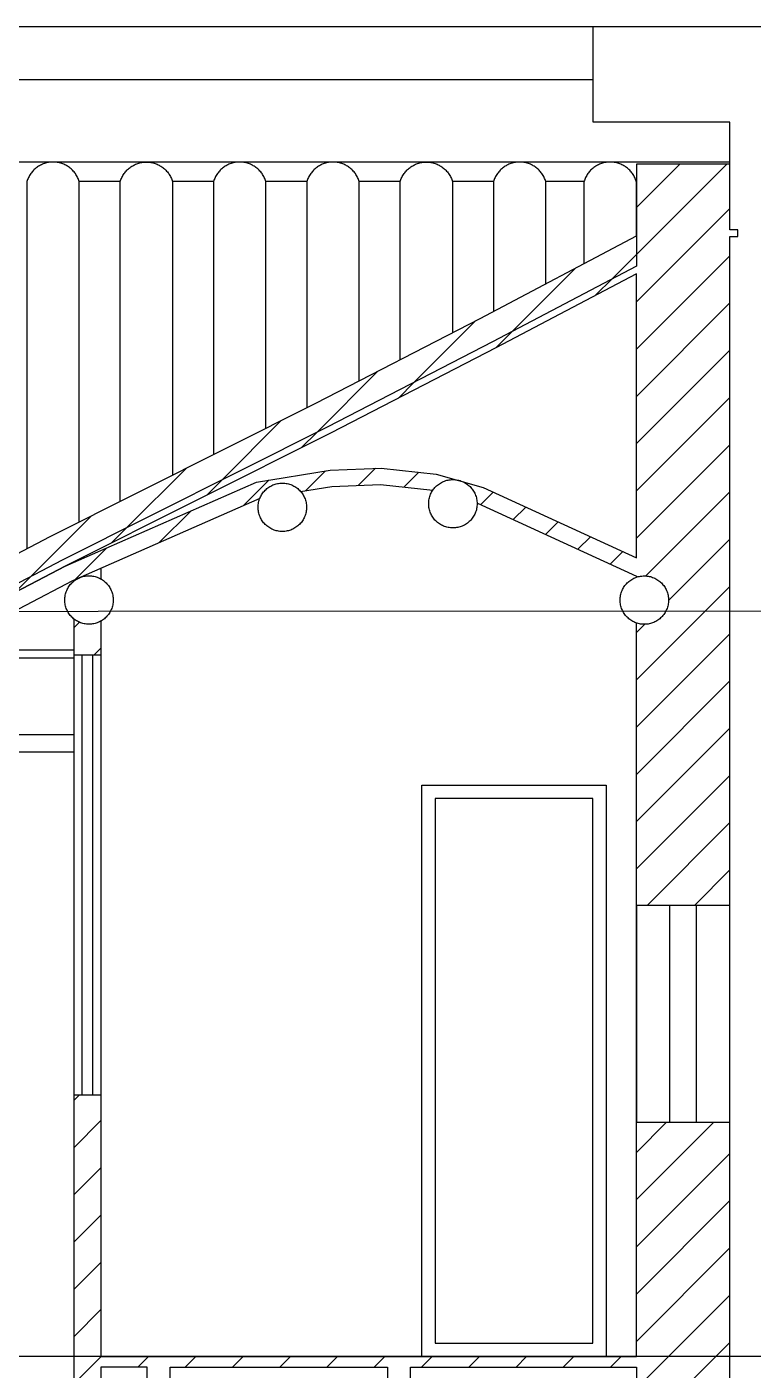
# Model space of a CAD drawing. Extents: x -20250 to 331240, y -699 to 63168.
# Drawn here: x 231389 to 234105, y 11195 to 16220 of the extents above; entities that cross this region are included whole.
import ezdxf

# ---------------------------------------------------------------- set-up
doc = ezdxf.new("R2010")
doc.units = 0
doc.header["$LTSCALE"] = 1000
doc.header["$MEASUREMENT"] = 0
for name, color, linetype in [('DOTE', 1, 'Continuous'), ('PUB_HATCH', 8, 'Continuous'), ('WALL', 9, 'Continuous'), ('窗', 4, 'Continuous'), ('门', 4, 'Continuous')]:
    doc.layers.add(name, color=color, linetype=linetype)
doc.layers.add('瓦', color=7, linetype='Continuous', true_color=0x57e157)
pattern_1 = [(45, (-59853.03, 80703.54), (-88.388383, 88.388383), [])]

msp = doc.modelspace()

# ---------------------------------------------------------------- hatches: boundary and pattern name
at = {"layer": 'PUB_HATCH'}
h = msp.add_hatch(dxfattribs=at)
h.set_pattern_fill('普通砖', color=256, scale=50, style=0)
h.set_pattern_definition(pattern_1)
h.paths.add_polyline_path([(234018, 15435.5), (234047.9, 15435.5), (234047.9, 15460.6), (234018, 15460.6), (234018, 15707), (233668.4, 15707), (233668.4, 15325.5), (233130.8, 15041.6), (232515, 14724.1), (231520.7, 14225.2), (230990.9, 13948), (231002.5, 13925.7), (231532.2, 14202.9), (232526.4, 14701.7), (233142.7, 15019.5), (233668.4, 15296.8), (233668.4, 14233.7), (233668.4, 14165.1), (233668.4, 14161.2), (233671.3, 14162.2), (233675.6, 14163.4), (233680, 14164.4), (233684.5, 14165.2), (233689, 14165.8), (233693.6, 14166.2), (233698.2, 14166.3), (233702.9, 14166.2), (233707.5, 14165.8), (233712, 14165.2), (233716.5, 14164.4), (233720.8, 14163.4), (233725.1, 14162.2), (233729.3, 14160.8), (233733.5, 14159.2), (233737.5, 14157.3), (233741.4, 14155.3), (233745.2, 14153.2), (233748.8, 14150.8), (233752.4, 14148.3), (233755.8, 14145.6), (233759.1, 14142.7), (233762.2, 14139.7), (233765.2, 14136.6), (233768.1, 14133.3), (233770.8, 14129.9), (233773.3, 14126.3), (233775.7, 14122.7), (233777.8, 14118.9), (233779.8, 14115), (233781.6, 14111), (233783.3, 14106.8), (233784.7, 14102.7), (233785.9, 14098.3), (233786.9, 14094), (233787.7, 14089.5), (233788.3, 14085), (233788.7, 14080.4), (233788.8, 14075.7), (233788.7, 14071.1), (233788.3, 14066.5), (233787.7, 14062), (233786.9, 14057.5), (233785.9, 14053.1), (233784.7, 14048.8), (233783.3, 14044.6), (233781.6, 14040.5), (233779.8, 14036.5), (233777.8, 14032.6), (233775.7, 14028.8), (233773.3, 14025.2), (233770.8, 14021.6), (233768.1, 14018.2), (233765.2, 14014.9), (233762.2, 14011.7), (233759.1, 14008.7), (233755.8, 14005.9), (233752.4, 14003.2), (233748.8, 14000.7), (233745.2, 13998.3), (233741.4, 13996.2), (233737.5, 13994.2), (233733.5, 13992.3), (233729.3, 13990.7), (233725.1, 13989.3), (233720.8, 13988.1), (233716.5, 13987.1), (233712, 13986.2), (233707.5, 13985.7), (233702.9, 13985.3), (233698.2, 13985.2), (233693.6, 13985.3), (233689, 13985.7), (233684.5, 13986.2), (233680, 13987.1), (233675.6, 13988.1), (233671.3, 13989.3), (233668.4, 13990.3), (233668.4, 12933.6), (234018.1, 12933.6)])
h = msp.add_hatch(dxfattribs=at)
h.set_pattern_fill('普通砖', color=256, scale=50, style=0)
h.set_pattern_definition(pattern_1)
h.paths.add_polyline_path([(233668.4, 15325.5), (233668.4, 15438.9), (233084, 15128.9), (232470.1, 14812.4), (231475.6, 14313.4), (230945, 14035.7), (230990.9, 13948), (231520.7, 14225.2), (232515, 14724.1), (233130.8, 15041.6)])
h = msp.add_hatch(dxfattribs=at)
h.set_pattern_fill('普通砖', color=256, scale=50, style=0)
h.set_pattern_definition(pattern_1)
h.paths.add_polyline_path([(232920.1, 14547.4), (232714, 14569.8), (232523, 14562.3), (232247.7, 14517.4), (231532.2, 14202.9), (231002.5, 13925.7), (231031.2, 13871), (231559, 14147.2), (231577.7, 14155.4), (231578, 14155.6), (231581.9, 14157.6), (231585.9, 14159.4), (231590, 14161), (231591.9, 14161.6), (232259.8, 14455.2), (232261, 14458.2), (232262.8, 14462.2), (232264.8, 14466.1), (232267, 14469.8), (232269.3, 14473.5), (232271.8, 14477.1), (232274.5, 14480.5), (232277.4, 14483.8), (232280.4, 14486.9), (232283.5, 14489.9), (232286.8, 14492.8), (232290.2, 14495.5), (232293.8, 14498), (232297.5, 14500.3), (232301.2, 14502.5), (232305.1, 14504.5), (232309.2, 14506.3), (232313.3, 14508), (232317.5, 14509.4), (232321.8, 14510.6), (232326.1, 14511.6), (232330.6, 14512.4), (232335.1, 14513), (232339.7, 14513.3), (232344.4, 14513.5), (232349, 14513.3), (232353.6, 14513), (232358.2, 14512.4), (232362.6, 14511.6), (232367, 14510.6), (232371.3, 14509.4), (232375.5, 14508), (232379.6, 14506.3), (232383.6, 14504.5), (232387.5, 14502.5), (232391.3, 14500.3), (232395, 14498), (232398.5, 14495.5), (232401.9, 14492.8), (232405.2, 14489.9), (232408.4, 14486.9), (232411.4, 14483.8), (232413.1, 14481.8), (232529.2, 14500.7), (232711.9, 14507.9), (232907, 14486.6), (232909.7, 14490.3), (232912.4, 14493.8), (232915.3, 14497.1), (232918.3, 14500.2), (232921.4, 14503.2), (232924.7, 14506), (232928.1, 14508.7), (232931.7, 14511.2), (232935.3, 14513.6), (232939.1, 14515.8), (232943, 14517.8), (232947, 14519.6), (232951.2, 14521.2), (232955.4, 14522.7), (232959.7, 14523.9), (232964, 14524.9), (232968.5, 14525.7), (232973, 14526.2), (232977.6, 14526.6), (232982.3, 14526.7), (232986.9, 14526.6), (232991.5, 14526.2), (232995.1, 14525.8)])
h = msp.add_hatch(dxfattribs=at)
h.set_pattern_fill('普通砖', color=256, scale=50, style=0)
h.set_pattern_definition(pattern_1)
h.paths.add_polyline_path([(233668.4, 14165.1), (233668.4, 14233.7), (233096.1, 14496.8), (233019, 14518.9), (233021.5, 14517.8), (233025.4, 14515.8), (233029.2, 14513.6), (233032.9, 14511.2), (233036.4, 14508.7), (233039.8, 14506), (233043.1, 14503.2), (233046.3, 14500.2), (233049.3, 14497.1), (233052.1, 14493.8), (233054.8, 14490.3), (233057.3, 14486.8), (233059.7, 14483.1), (233061.9, 14479.3), (233063.9, 14475.4), (233065.7, 14471.4), (233067.3, 14467.3), (233068.7, 14463.1), (233070, 14458.8), (233071, 14454.4), (233071.7, 14450), (233072.3, 14445.4), (233072.8, 14439.4)])
h = msp.add_hatch(dxfattribs=at)
h.set_pattern_fill('普通砖', color=256, scale=50, style=0)
h.set_pattern_definition(pattern_1)
h.paths.add_polyline_path([(231665.8, 13997.2), (231664.3, 13996.3), (231660.4, 13994.3), (231656.4, 13992.5), (231652.2, 13990.9), (231648, 13989.5), (231643.7, 13988.3), (231639.4, 13987.2), (231634.9, 13986.5), (231630.4, 13985.9), (231625.8, 13985.5), (231621.1, 13985.4), (231616.5, 13985.5), (231611.9, 13985.9), (231607.4, 13986.5), (231602.9, 13987.2), (231598.5, 13988.3), (231594.2, 13989.5), (231590, 13990.9), (231585.9, 13992.5), (231581.9, 13994.3), (231578, 13996.3), (231574.2, 13998.5), (231570.5, 14000.9), (231567, 14003.4), (231565.8, 14004.3), (231565.8, 13871), (231665.8, 13871)])
h = msp.add_hatch(dxfattribs=at)
h.set_pattern_fill('普通砖', color=256, scale=50, style=0)
h.set_pattern_definition(pattern_1)
h.paths.add_polyline_path([(234018.1, 12122.3), (233668.4, 12122.3), (233668.4, 11245.6), (231665.8, 11245.6), (231665.8, 12223.6), (231565.8, 12223.6), (231565.8, 11067.9), (231665.8, 11067.9), (231665.8, 11205.9), (231838.8, 11205.9), (231838.8, 10893.1), (231099.1, 10462.1), (230685.1, 10235.4), (230697.3, 10212), (230932.4, 10341.6), (230932.4, 7405.7), (231172.3, 7405.7), (231172.3, 10475.7), (231838.8, 10864.1), (231838.8, 10753.2), (231924.8, 10753.2), (231924.8, 11205.9), (232737.7, 11205.9), (232737.7, 11049.9), (232823.8, 11049.9), (232823.8, 11205.9), (233668.4, 11205.9), (233668.4, 9984.4), (234018.1, 9984.4), (234018.1, 10511.1), (234092.3, 10511.1), (234092.3, 10577.2), (234018.1, 10577.2)])

# ---------------------------------------------------------------- linework, layer by layer
at = {"layer": 'DOTE', "elevation": 0}
for points in [[(236948.1, 16220.3), (221068.8, 16220.3)], [(236948.1, 14035.7), (221068.8, 14028.1)], [(236948.1, 11245.6), (221068.8, 11245.6)]]:
    msp.add_lwpolyline(points, dxfattribs=at)
at = {"layer": 'WALL'}
for points in [[(234018.1, 10577.2, 0), (234018, 15435.5, 0), (234047.9, 15435.5, 0), (234047.9, 15460.6, 0), (234018, 15460.6, 0), (234018, 15863.6, 0), (233506.4, 15863.6, 0), (233506.4, 16220.3, 0), (224929.8, 16220.3, 0)], [(231172.3, 7405.7, 0), (227462, 7405.7, 0), (227462, 10475.7, 0), (226768.6, 10879.8, 0), (226768.6, 10768.9, 0), (226682.5, 10768.9, 0), (226682.5, 11205.9, 0), (225724.6, 11205.9, 0), (225724.6, 11049.9, 0), (225638.5, 11049.9, 0), (225638.5, 11205.9, 0), (224793.9, 11205.9, 0), (224793.9, 7605.9, 0), (224444.3, 7605.9, 0), (224444.3, 15435.5, 0), (224414.5, 15435.5, 0), (224414.5, 15460.6, 0), (224444.3, 15460.6, 0), (224444.3, 15863.6, 0), (224567, 15863.6, 0), (224567, 16023.9, 0), (233506.4, 16023.9, 0)], [(234018, 15714.6, 0), (224444.3, 15714.6, 0)], [(234018, 15707, 0), (233668.4, 15707, 0), (233668.4, 15325.5, 0), (233130.8, 15041.6, 0), (232515, 14724.1, 0), (231520.7, 14225.2, 0), (230990.9, 13948, 0), (230945, 14035.7, 0), (231475.6, 14313.4, 0), (232470.1, 14812.4, 0), (233084, 15128.9, 0), (233668.4, 15438.9, 0)], [(232260.5, 14455.5, 0), (231559, 14147.2, 0), (231031.2, 13871, 0), (231002.5, 13925.7, 0), (231532.2, 14202.9, 0), (232247.7, 14517.4, 0), (232523, 14562.3, 0), (232714, 14569.8, 0), (232920.1, 14547.4, 0), (233096.1, 14496.8, 0), (233668.4, 14233.7, 0), (233668.4, 15296.8, 0), (233142.7, 15019.5, 0), (232526.4, 14701.7, 0), (231532.2, 14202.9, 0), (231002.5, 13925.7, 0), (230990.9, 13948, 0)], [(232412.8, 14481.7, 0), (232529.2, 14500.7, 0), (232711.9, 14507.9, 0), (232907.7, 14486.5, 0)], [(233072.4, 14439.3, 0), (233074, 14438.8, 0), (233668.4, 14165.1, 0), (233668.4, 14160.6, 0)], [(231665.8, 14194.1, 0), (231665.8, 14154.2, 0)], [(231565.8, 14147.4, 0), (231565.8, 14150.2, 0)], [(231838.8, 11007.5, 0), (231053.9, 10550.2, 0), (230577.3, 10289.3, 0), (230623.3, 10201.5, 0), (231099.1, 10462.1, 0), (231838.8, 10893.1, 0), (231838.8, 11205.9, 0), (231665.8, 11205.9, 0), (231665.8, 11067.9, 0), (231565.8, 11067.9, 0), (231565.8, 14004.5, 0)], [(231665.8, 13997.7, 0), (231665.8, 11245.6, 0), (233668.4, 11245.6, 0), (233668.4, 13990.8, 0)], [(231565.8, 13888.5, 0), (231064.7, 13888.5, 0)], [(231565.8, 13858.6, 0), (227001.1, 13858.6, 0)], [(231565.8, 13571.7, 0), (227001.1, 13571.7, 0)], [(231565.8, 13507.2, 0), (227001.1, 13507.2, 0)], [(231924.8, 10753.2, 0), (231924.8, 11205.9, 0), (232737.7, 11205.9, 0), (232737.7, 11049.9, 0)], [(232823.8, 11049.9, 0), (232823.8, 11205.9, 0), (233668.4, 11205.9, 0), (233668.4, 7545.2, 0)]]:
    msp.add_polyline3d(points, dxfattribs=at)
for points in [[(232891.7, 14436.2, 0), (232891.8, 14440.8, 0), (232892.2, 14445.4, 0), (232892.8, 14450, 0), (232893.6, 14454.4, 0), (232894.6, 14458.8, 0), (232895.8, 14463.1, 0), (232897.2, 14467.3, 0), (232898.8, 14471.4, 0), (232900.7, 14475.4, 0), (232902.7, 14479.3, 0), (232904.8, 14483.1, 0), (232907.2, 14486.8, 0), (232909.7, 14490.3, 0), (232912.4, 14493.8, 0), (232915.3, 14497.1, 0), (232918.3, 14500.2, 0), (232921.4, 14503.2, 0), (232924.7, 14506, 0), (232928.1, 14508.7, 0), (232931.7, 14511.2, 0), (232935.3, 14513.6, 0), (232939.1, 14515.8, 0), (232943, 14517.8, 0), (232947, 14519.6, 0), (232951.2, 14521.2, 0), (232955.4, 14522.7, 0), (232959.7, 14523.9, 0), (232964, 14524.9, 0), (232968.5, 14525.7, 0), (232973, 14526.2, 0), (232977.6, 14526.6, 0), (232982.3, 14526.7, 0), (232986.9, 14526.6, 0), (232991.5, 14526.2, 0), (232996, 14525.7, 0), (233000.5, 14524.9, 0), (233004.9, 14523.9, 0), (233009.2, 14522.7, 0), (233013.4, 14521.2, 0), (233017.5, 14519.6, 0), (233021.5, 14517.8, 0), (233025.4, 14515.8, 0), (233029.2, 14513.6, 0), (233032.9, 14511.2, 0), (233036.4, 14508.7, 0), (233039.8, 14506, 0), (233043.1, 14503.2, 0), (233046.3, 14500.2, 0), (233049.3, 14497.1, 0), (233052.1, 14493.8, 0), (233054.8, 14490.3, 0), (233057.3, 14486.8, 0), (233059.7, 14483.1, 0), (233061.9, 14479.3, 0), (233063.9, 14475.4, 0), (233065.7, 14471.4, 0), (233067.3, 14467.3, 0), (233068.7, 14463.1, 0), (233070, 14458.8, 0), (233071, 14454.4, 0), (233071.7, 14450, 0), (233072.3, 14445.4, 0), (233072.7, 14440.8, 0), (233072.8, 14436.2, 0), (233072.7, 14431.5, 0), (233072.3, 14426.9, 0), (233071.7, 14422.4, 0), (233071, 14418, 0), (233070, 14413.6, 0), (233068.7, 14409.3, 0), (233067.3, 14405.1, 0), (233065.7, 14401, 0), (233063.9, 14397, 0), (233061.9, 14393.1, 0), (233059.7, 14389.3, 0), (233057.3, 14385.6, 0), (233054.8, 14382.1, 0), (233052.1, 14378.6, 0), (233049.3, 14375.3, 0), (233046.3, 14372.2, 0), (233043.1, 14369.2, 0), (233039.8, 14366.3, 0), (233036.4, 14363.7, 0), (233032.9, 14361.1, 0), (233029.2, 14358.8, 0), (233025.4, 14356.6, 0), (233021.5, 14354.6, 0), (233017.5, 14352.8, 0), (233013.4, 14351.2, 0), (233009.2, 14349.7, 0), (233004.9, 14348.5, 0), (233000.5, 14347.5, 0), (232996, 14346.7, 0), (232991.5, 14346.1, 0), (232986.9, 14345.8, 0), (232982.3, 14345.7, 0), (232977.6, 14345.8, 0), (232973, 14346.1, 0), (232968.5, 14346.7, 0), (232964, 14347.5, 0), (232959.7, 14348.5, 0), (232955.4, 14349.7, 0), (232951.2, 14351.2, 0), (232947, 14352.8, 0), (232943, 14354.6, 0), (232939.1, 14356.6, 0), (232935.3, 14358.8, 0), (232931.7, 14361.1, 0), (232928.1, 14363.7, 0), (232924.7, 14366.3, 0), (232921.4, 14369.2, 0), (232918.3, 14372.2, 0), (232915.3, 14375.3, 0), (232912.4, 14378.6, 0), (232909.7, 14382.1, 0), (232907.2, 14385.6, 0), (232904.8, 14389.3, 0), (232902.7, 14393.1, 0), (232900.7, 14397, 0), (232898.9, 14401, 0), (232897.2, 14405.1, 0), (232895.8, 14409.3, 0), (232894.6, 14413.6, 0), (232893.6, 14418, 0), (232892.8, 14422.4, 0), (232892.2, 14426.9, 0), (232891.8, 14431.5, 0)], [(232253.8, 14422.9, 0), (232254, 14427.6, 0), (232254.3, 14432.2, 0), (232254.9, 14436.7, 0), (232255.7, 14441.2, 0), (232256.7, 14445.5, 0), (232257.9, 14449.8, 0), (232259.3, 14454, 0), (232261, 14458.2, 0), (232262.8, 14462.2, 0), (232264.8, 14466.1, 0), (232267, 14469.8, 0), (232269.3, 14473.5, 0), (232271.8, 14477.1, 0), (232274.5, 14480.5, 0), (232277.4, 14483.8, 0), (232280.4, 14486.9, 0), (232283.5, 14489.9, 0), (232286.8, 14492.8, 0), (232290.2, 14495.5, 0), (232293.8, 14498, 0), (232297.5, 14500.3, 0), (232301.2, 14502.5, 0), (232305.1, 14504.5, 0), (232309.2, 14506.3, 0), (232313.3, 14508, 0), (232317.5, 14509.4, 0), (232321.8, 14510.6, 0), (232326.1, 14511.6, 0), (232330.6, 14512.4, 0), (232335.1, 14513, 0), (232339.7, 14513.3, 0), (232344.4, 14513.5, 0), (232349, 14513.3, 0), (232353.6, 14513, 0), (232358.2, 14512.4, 0), (232362.6, 14511.6, 0), (232367, 14510.6, 0), (232371.3, 14509.4, 0), (232375.5, 14508, 0), (232379.6, 14506.3, 0), (232383.6, 14504.5, 0), (232387.5, 14502.5, 0), (232391.3, 14500.3, 0), (232395, 14498, 0), (232398.5, 14495.5, 0), (232401.9, 14492.8, 0), (232405.2, 14489.9, 0), (232408.4, 14486.9, 0), (232411.4, 14483.8, 0), (232414.2, 14480.5, 0), (232416.9, 14477.1, 0), (232419.4, 14473.5, 0), (232421.8, 14469.8, 0), (232424, 14466.1, 0), (232426, 14462.2, 0), (232427.8, 14458.2, 0), (232429.4, 14454, 0), (232430.8, 14449.8, 0), (232432.1, 14445.5, 0), (232433.1, 14441.2, 0), (232433.9, 14436.7, 0), (232434.4, 14432.2, 0), (232434.8, 14427.6, 0), (232434.9, 14422.9, 0), (232434.8, 14418.3, 0), (232434.4, 14413.7, 0), (232433.9, 14409.2, 0), (232433.1, 14404.7, 0), (232432.1, 14400.3, 0), (232430.8, 14396, 0), (232429.4, 14391.8, 0), (232427.8, 14387.7, 0), (232426, 14383.7, 0), (232424, 14379.8, 0), (232421.8, 14376, 0), (232419.4, 14372.3, 0), (232416.9, 14368.8, 0), (232414.2, 14365.3, 0), (232411.4, 14362.1, 0), (232408.4, 14358.9, 0), (232405.2, 14355.9, 0), (232401.9, 14353.1, 0), (232398.5, 14350.4, 0), (232395, 14347.9, 0), (232391.3, 14345.5, 0), (232387.5, 14343.3, 0), (232383.6, 14341.3, 0), (232379.6, 14339.5, 0), (232375.5, 14337.9, 0), (232371.3, 14336.5, 0), (232367, 14335.2, 0), (232362.6, 14334.2, 0), (232358.2, 14333.4, 0), (232353.6, 14332.9, 0), (232349, 14332.5, 0), (232344.4, 14332.4, 0), (232339.7, 14332.5, 0), (232335.1, 14332.9, 0), (232330.6, 14333.4, 0), (232326.1, 14334.2, 0), (232321.8, 14335.2, 0), (232317.5, 14336.5, 0), (232313.3, 14337.9, 0), (232309.2, 14339.5, 0), (232305.1, 14341.3, 0), (232301.2, 14343.3, 0), (232297.5, 14345.5, 0), (232293.8, 14347.9, 0), (232290.2, 14350.4, 0), (232286.8, 14353.1, 0), (232283.5, 14355.9, 0), (232280.4, 14358.9, 0), (232277.4, 14362.1, 0), (232274.5, 14365.3, 0), (232271.8, 14368.8, 0), (232269.3, 14372.3, 0), (232267, 14376, 0), (232264.8, 14379.8, 0), (232262.8, 14383.7, 0), (232261, 14387.7, 0), (232259.3, 14391.8, 0), (232257.9, 14396, 0), (232256.7, 14400.3, 0), (232255.7, 14404.7, 0), (232254.9, 14409.2, 0), (232254.3, 14413.7, 0), (232254, 14418.3, 0)], [(231530.6, 14076, 0), (231530.7, 14080.6, 0), (231531.1, 14085.2, 0), (231531.7, 14089.7, 0), (231532.5, 14094.2, 0), (231533.5, 14098.6, 0), (231534.7, 14102.9, 0), (231536.1, 14107.1, 0), (231537.7, 14111.2, 0), (231539.5, 14115.2, 0), (231541.5, 14119.1, 0), (231543.7, 14122.9, 0), (231546.1, 14126.6, 0), (231548.6, 14130.1, 0), (231551.3, 14133.5, 0), (231554.1, 14136.8, 0), (231557.1, 14140, 0), (231560.3, 14143, 0), (231563.6, 14145.8, 0), (231567, 14148.5, 0), (231570.5, 14151, 0), (231574.2, 14153.4, 0), (231578, 14155.6, 0), (231581.9, 14157.6, 0), (231585.9, 14159.4, 0), (231590, 14161, 0), (231594.2, 14162.4, 0), (231598.5, 14163.6, 0), (231602.9, 14164.7, 0), (231607.4, 14165.4, 0), (231611.9, 14166, 0), (231616.5, 14166.4, 0), (231621.1, 14166.5, 0), (231625.8, 14166.4, 0), (231630.4, 14166, 0), (231634.9, 14165.4, 0), (231639.4, 14164.7, 0), (231643.7, 14163.6, 0), (231648, 14162.4, 0), (231652.2, 14161, 0), (231656.4, 14159.4, 0), (231660.4, 14157.6, 0), (231664.3, 14155.6, 0), (231668.1, 14153.4, 0), (231671.7, 14151, 0), (231675.3, 14148.5, 0), (231678.7, 14145.8, 0), (231682, 14143, 0), (231685.1, 14140, 0), (231688.1, 14136.8, 0), (231691, 14133.5, 0), (231693.7, 14130.1, 0), (231696.2, 14126.6, 0), (231698.6, 14122.9, 0), (231700.7, 14119.1, 0), (231702.7, 14115.2, 0), (231704.5, 14111.2, 0), (231706.2, 14107.1, 0), (231707.6, 14102.9, 0), (231708.8, 14098.6, 0), (231709.8, 14094.2, 0), (231710.6, 14089.7, 0), (231711.2, 14085.2, 0), (231711.6, 14080.6, 0), (231711.7, 14076, 0), (231711.6, 14071.3, 0), (231711.2, 14066.7, 0), (231710.6, 14062.2, 0), (231709.8, 14057.7, 0), (231708.8, 14053.3, 0), (231707.6, 14049.1, 0), (231706.2, 14044.8, 0), (231704.5, 14040.7, 0), (231702.7, 14036.7, 0), (231700.7, 14032.8, 0), (231698.6, 14029, 0), (231696.2, 14025.3, 0), (231693.7, 14021.8, 0), (231691, 14018.4, 0), (231688.1, 14015.1, 0), (231685.1, 14012, 0), (231682, 14009, 0), (231678.7, 14006.1, 0), (231675.3, 14003.4, 0), (231671.7, 14000.9, 0), (231668.1, 13998.5, 0), (231664.3, 13996.3, 0), (231660.4, 13994.3, 0), (231656.4, 13992.5, 0), (231652.2, 13990.9, 0), (231648, 13989.5, 0), (231643.7, 13988.3, 0), (231639.4, 13987.2, 0), (231634.9, 13986.5, 0), (231630.4, 13985.9, 0), (231625.8, 13985.5, 0), (231621.1, 13985.4, 0), (231616.5, 13985.5, 0), (231611.9, 13985.9, 0), (231607.4, 13986.5, 0), (231602.9, 13987.2, 0), (231598.5, 13988.3, 0), (231594.2, 13989.5, 0), (231590, 13990.9, 0), (231585.9, 13992.5, 0), (231581.9, 13994.3, 0), (231578, 13996.3, 0), (231574.2, 13998.5, 0), (231570.5, 14000.9, 0), (231567, 14003.4, 0), (231563.6, 14006.1, 0), (231560.3, 14009, 0), (231557.1, 14012, 0), (231554.1, 14015.1, 0), (231551.3, 14018.4, 0), (231548.6, 14021.8, 0), (231546.1, 14025.3, 0), (231543.7, 14029, 0), (231541.5, 14032.8, 0), (231539.5, 14036.7, 0), (231537.7, 14040.7, 0), (231536.1, 14044.8, 0), (231534.7, 14049.1, 0), (231533.5, 14053.3, 0), (231532.5, 14057.7, 0), (231531.7, 14062.2, 0), (231531.1, 14066.7, 0), (231530.7, 14071.3, 0)], [(233607.7, 14075.7, 0), (233607.8, 14080.4, 0), (233608.2, 14085, 0), (233608.7, 14089.5, 0), (233609.5, 14094, 0), (233610.5, 14098.3, 0), (233611.8, 14102.7, 0), (233613.2, 14106.8, 0), (233614.8, 14111, 0), (233616.6, 14115, 0), (233618.6, 14118.9, 0), (233620.8, 14122.7, 0), (233623.2, 14126.3, 0), (233625.7, 14129.9, 0), (233628.4, 14133.3, 0), (233631.2, 14136.6, 0), (233634.2, 14139.7, 0), (233637.4, 14142.7, 0), (233640.7, 14145.6, 0), (233644.1, 14148.3, 0), (233647.6, 14150.8, 0), (233651.3, 14153.2, 0), (233655.1, 14155.3, 0), (233659, 14157.3, 0), (233663, 14159.2, 0), (233667.1, 14160.8, 0), (233671.3, 14162.2, 0), (233675.6, 14163.4, 0), (233680, 14164.4, 0), (233684.5, 14165.2, 0), (233689, 14165.8, 0), (233693.6, 14166.2, 0), (233698.2, 14166.3, 0), (233702.9, 14166.2, 0), (233707.5, 14165.8, 0), (233712, 14165.2, 0), (233716.5, 14164.4, 0), (233720.8, 14163.4, 0), (233725.1, 14162.2, 0), (233729.3, 14160.8, 0), (233733.5, 14159.2, 0), (233737.5, 14157.3, 0), (233741.4, 14155.3, 0), (233745.2, 14153.2, 0), (233748.8, 14150.8, 0), (233752.4, 14148.3, 0), (233755.8, 14145.6, 0), (233759.1, 14142.7, 0), (233762.2, 14139.7, 0), (233765.2, 14136.6, 0), (233768.1, 14133.3, 0), (233770.8, 14129.9, 0), (233773.3, 14126.3, 0), (233775.7, 14122.7, 0), (233777.8, 14118.9, 0), (233779.8, 14115, 0), (233781.6, 14111, 0), (233783.3, 14106.8, 0), (233784.7, 14102.7, 0), (233785.9, 14098.3, 0), (233786.9, 14094, 0), (233787.7, 14089.5, 0), (233788.3, 14085, 0), (233788.7, 14080.4, 0), (233788.8, 14075.7, 0), (233788.7, 14071.1, 0), (233788.3, 14066.5, 0), (233787.7, 14062, 0), (233786.9, 14057.5, 0), (233785.9, 14053.1, 0), (233784.7, 14048.8, 0), (233783.3, 14044.6, 0), (233781.6, 14040.5, 0), (233779.8, 14036.5, 0), (233777.8, 14032.6, 0), (233775.7, 14028.8, 0), (233773.3, 14025.2, 0), (233770.8, 14021.6, 0), (233768.1, 14018.2, 0), (233765.2, 14014.9, 0), (233762.2, 14011.7, 0), (233759.1, 14008.7, 0), (233755.8, 14005.9, 0), (233752.4, 14003.2, 0), (233748.8, 14000.7, 0), (233745.2, 13998.3, 0), (233741.4, 13996.2, 0), (233737.5, 13994.2, 0), (233733.5, 13992.3, 0), (233729.3, 13990.7, 0), (233725.1, 13989.3, 0), (233720.8, 13988.1, 0), (233716.5, 13987.1, 0), (233712, 13986.2, 0), (233707.5, 13985.7, 0), (233702.9, 13985.3, 0), (233698.2, 13985.2, 0), (233693.6, 13985.3, 0), (233689, 13985.7, 0), (233684.5, 13986.2, 0), (233680, 13987.1, 0), (233675.6, 13988.1, 0), (233671.3, 13989.3, 0), (233667.1, 13990.7, 0), (233663, 13992.3, 0), (233659, 13994.2, 0), (233655.1, 13996.2, 0), (233651.3, 13998.3, 0), (233647.6, 14000.7, 0), (233644.1, 14003.2, 0), (233640.7, 14005.9, 0), (233637.4, 14008.7, 0), (233634.2, 14011.7, 0), (233631.2, 14014.9, 0), (233628.4, 14018.2, 0), (233625.7, 14021.6, 0), (233623.2, 14025.2, 0), (233620.8, 14028.8, 0), (233618.6, 14032.6, 0), (233616.6, 14036.5, 0), (233614.8, 14040.5, 0), (233613.2, 14044.6, 0), (233611.8, 14048.8, 0), (233610.5, 14053.1, 0), (233609.5, 14057.5, 0), (233608.7, 14062, 0), (233608.2, 14066.5, 0), (233607.8, 14071.1, 0)]]:
    msp.add_polyline3d(points, close=True, dxfattribs=at)
at = {"layer": '瓦'}
for points in [[(231584.7, 14368.1, 0), (231584.7, 15641.8, 0), (231583.4, 15645.8, 0), (231581.9, 15649.7, 0), (231580.3, 15653.6, 0), (231578.6, 15657.3, 0), (231576.7, 15661, 0), (231574.7, 15664.6, 0), (231572.5, 15668, 0), (231570.2, 15671.4, 0), (231567.8, 15674.7, 0), (231565.3, 15677.8, 0), (231562.6, 15680.9, 0), (231559.9, 15683.8, 0), (231557, 15686.7, 0), (231554, 15689.3, 0), (231550.9, 15691.9, 0), (231547.7, 15694.4, 0), (231544.5, 15696.7, 0), (231541.1, 15698.9, 0), (231537.7, 15701, 0), (231534.1, 15703, 0), (231530.5, 15704.7, 0), (231526.8, 15706.4, 0), (231523.1, 15707.9, 0), (231519.2, 15709.3, 0), (231515.4, 15710.5, 0), (231511.4, 15711.6, 0), (231507.4, 15712.5, 0), (231503.4, 15713.2, 0), (231499.3, 15713.8, 0), (231495.1, 15714.2, 0), (231491, 15714.5, 0), (231486.7, 15714.6, 0), (231482.5, 15714.5, 0), (231478.4, 15714.2, 0), (231474.2, 15713.8, 0), (231470.1, 15713.2, 0), (231466.1, 15712.5, 0), (231462.1, 15711.6, 0), (231458.1, 15710.5, 0), (231454.3, 15709.3, 0), (231450.4, 15707.9, 0), (231446.7, 15706.4, 0), (231443, 15704.7, 0), (231439.4, 15703, 0), (231435.9, 15701, 0), (231432.4, 15698.9, 0), (231429, 15696.7, 0), (231425.8, 15694.4, 0), (231422.6, 15691.9, 0), (231419.5, 15689.3, 0), (231416.5, 15686.7, 0), (231413.7, 15683.8, 0), (231410.9, 15680.9, 0), (231408.2, 15677.8, 0), (231405.7, 15674.7, 0), (231403.3, 15671.4, 0), (231401, 15668, 0), (231398.9, 15664.6, 0), (231396.8, 15661, 0), (231395, 15657.3, 0), (231393.2, 15653.6, 0), (231391.6, 15649.7, 0), (231390.2, 15645.8, 0), (231388.9, 15641.8, 0), (231388.9, 14268, 0)], [(231737.9, 14445, 0), (231737.9, 15641.8, 0), (231739.2, 15645.8, 0), (231740.6, 15649.7, 0), (231742.2, 15653.6, 0), (231744, 15657.3, 0), (231745.9, 15661, 0), (231747.9, 15664.6, 0), (231750, 15668, 0), (231752.3, 15671.4, 0), (231754.7, 15674.7, 0), (231757.3, 15677.8, 0), (231759.9, 15680.9, 0), (231762.7, 15683.8, 0), (231765.5, 15686.7, 0), (231768.5, 15689.3, 0), (231771.6, 15691.9, 0), (231774.8, 15694.4, 0), (231778.1, 15696.7, 0), (231781.4, 15698.9, 0), (231784.9, 15701, 0), (231788.4, 15703, 0), (231792, 15704.7, 0), (231795.7, 15706.4, 0), (231799.5, 15707.9, 0), (231803.3, 15709.3, 0), (231807.2, 15710.5, 0), (231811.1, 15711.6, 0), (231815.1, 15712.5, 0), (231819.2, 15713.2, 0), (231823.3, 15713.8, 0), (231827.4, 15714.2, 0), (231831.6, 15714.5, 0), (231835.8, 15714.6, 0), (231840, 15714.5, 0), (231844.2, 15714.2, 0), (231848.3, 15713.8, 0), (231852.4, 15713.2, 0), (231856.5, 15712.5, 0), (231860.5, 15711.6, 0), (231864.4, 15710.5, 0), (231868.3, 15709.3, 0), (231872.1, 15707.9, 0), (231875.9, 15706.4, 0), (231879.5, 15704.7, 0), (231883.2, 15703, 0), (231886.7, 15701, 0), (231890.1, 15698.9, 0), (231893.5, 15696.7, 0), (231896.8, 15694.4, 0), (231900, 15691.9, 0), (231903, 15689.3, 0), (231906, 15686.7, 0), (231908.9, 15683.8, 0), (231911.7, 15680.9, 0), (231914.3, 15677.8, 0), (231916.8, 15674.7, 0), (231919.2, 15671.4, 0), (231921.5, 15668, 0), (231923.7, 15664.6, 0), (231925.7, 15661, 0), (231927.6, 15657.3, 0), (231929.3, 15653.6, 0), (231930.9, 15649.7, 0), (231932.4, 15645.8, 0), (231933.7, 15641.8, 0), (231933.7, 14543.3, 0)], [(232282.7, 14718.4, 0), (232282.7, 15641.8, 0), (232281.5, 15645.8, 0), (232280, 15649.7, 0), (232278.4, 15653.6, 0), (232276.7, 15657.3, 0), (232274.8, 15661, 0), (232272.7, 15664.6, 0), (232270.6, 15668, 0), (232268.3, 15671.4, 0), (232265.9, 15674.7, 0), (232263.4, 15677.8, 0), (232260.7, 15680.9, 0), (232258, 15683.8, 0), (232255.1, 15686.7, 0), (232252.1, 15689.3, 0), (232249, 15691.9, 0), (232245.8, 15694.4, 0), (232242.6, 15696.7, 0), (232239.2, 15698.9, 0), (232235.7, 15701, 0), (232232.2, 15703, 0), (232228.6, 15704.7, 0), (232224.9, 15706.4, 0), (232221.2, 15707.9, 0), (232217.3, 15709.3, 0), (232213.5, 15710.5, 0), (232209.5, 15711.6, 0), (232205.5, 15712.5, 0), (232201.5, 15713.2, 0), (232197.4, 15713.8, 0), (232193.2, 15714.2, 0), (232189.1, 15714.5, 0), (232184.8, 15714.6, 0), (232180.6, 15714.5, 0), (232176.5, 15714.2, 0), (232172.3, 15713.8, 0), (232168.2, 15713.2, 0), (232164.2, 15712.5, 0), (232160.2, 15711.6, 0), (232156.2, 15710.5, 0), (232152.4, 15709.3, 0), (232148.5, 15707.9, 0), (232144.8, 15706.4, 0), (232141.1, 15704.7, 0), (232137.5, 15703, 0), (232134, 15701, 0), (232130.5, 15698.9, 0), (232127.1, 15696.7, 0), (232123.9, 15694.4, 0), (232120.7, 15691.9, 0), (232117.6, 15689.3, 0), (232114.6, 15686.7, 0), (232111.7, 15683.8, 0), (232109, 15680.9, 0), (232106.3, 15677.8, 0), (232103.8, 15674.7, 0), (232101.4, 15671.4, 0), (232099.1, 15668, 0), (232097, 15664.6, 0), (232094.9, 15661, 0), (232093, 15657.3, 0), (232091.3, 15653.6, 0), (232089.7, 15649.7, 0), (232088.2, 15645.8, 0), (232087, 15641.8, 0), (232087, 14620.2, 0)], [(232631.8, 14895.8, 0), (232631.8, 15641.8, 0), (232630.5, 15645.8, 0), (232629.1, 15649.7, 0), (232627.5, 15653.6, 0), (232625.7, 15657.3, 0), (232623.8, 15661, 0), (232621.8, 15664.6, 0), (232619.6, 15668, 0), (232617.4, 15671.4, 0), (232615, 15674.7, 0), (232612.4, 15677.8, 0), (232609.8, 15680.9, 0), (232607, 15683.8, 0), (232604.1, 15686.7, 0), (232601.1, 15689.3, 0), (232598.1, 15691.9, 0), (232594.9, 15694.4, 0), (232591.6, 15696.7, 0), (232588.2, 15698.9, 0), (232584.8, 15701, 0), (232581.3, 15703, 0), (232577.7, 15704.7, 0), (232574, 15706.4, 0), (232570.2, 15707.9, 0), (232566.4, 15709.3, 0), (232562.5, 15710.5, 0), (232558.6, 15711.6, 0), (232554.6, 15712.5, 0), (232550.5, 15713.2, 0), (232546.4, 15713.8, 0), (232542.3, 15714.2, 0), (232538.1, 15714.5, 0), (232533.9, 15714.6, 0), (232529.7, 15714.5, 0), (232525.5, 15714.2, 0), (232521.4, 15713.8, 0), (232517.3, 15713.2, 0), (232513.2, 15712.5, 0), (232509.2, 15711.6, 0), (232505.3, 15710.5, 0), (232501.4, 15709.3, 0), (232497.6, 15707.9, 0), (232493.8, 15706.4, 0), (232490.1, 15704.7, 0), (232486.5, 15703, 0), (232483, 15701, 0), (232479.5, 15698.9, 0), (232476.2, 15696.7, 0), (232472.9, 15694.4, 0), (232469.7, 15691.9, 0), (232466.7, 15689.3, 0), (232463.7, 15686.7, 0), (232460.8, 15683.8, 0), (232458, 15680.9, 0), (232455.4, 15677.8, 0), (232452.9, 15674.7, 0), (232450.4, 15671.4, 0), (232448.2, 15668, 0), (232446, 15664.6, 0), (232444, 15661, 0), (232442.1, 15657.3, 0), (232440.3, 15653.6, 0), (232438.7, 15649.7, 0), (232437.3, 15645.8, 0), (232436, 15641.8, 0), (232436, 14795.3, 0)], [(232785, 14974.8, 0), (232785, 15641.8, 0), (232786.3, 15645.8, 0), (232787.8, 15649.7, 0), (232789.4, 15653.6, 0), (232791.1, 15657.3, 0), (232793, 15661, 0), (232795, 15664.6, 0), (232797.2, 15668, 0), (232799.5, 15671.4, 0), (232801.9, 15674.7, 0), (232804.4, 15677.8, 0), (232807.1, 15680.9, 0), (232809.8, 15683.8, 0), (232812.7, 15686.7, 0), (232815.7, 15689.3, 0), (232818.7, 15691.9, 0), (232821.9, 15694.4, 0), (232825.2, 15696.7, 0), (232828.6, 15698.9, 0), (232832, 15701, 0), (232835.6, 15703, 0), (232839.2, 15704.7, 0), (232842.9, 15706.4, 0), (232846.6, 15707.9, 0), (232850.4, 15709.3, 0), (232854.3, 15710.5, 0), (232858.3, 15711.6, 0), (232862.2, 15712.5, 0), (232866.3, 15713.2, 0), (232870.4, 15713.8, 0), (232874.5, 15714.2, 0), (232878.7, 15714.5, 0), (232882.9, 15714.6, 0), (232887.1, 15714.5, 0), (232891.3, 15714.2, 0), (232895.5, 15713.8, 0), (232899.5, 15713.2, 0), (232903.6, 15712.5, 0), (232907.6, 15711.6, 0), (232911.5, 15710.5, 0), (232915.4, 15709.3, 0), (232919.2, 15707.9, 0), (232923, 15706.4, 0), (232926.7, 15704.7, 0), (232930.3, 15703, 0), (232933.8, 15701, 0), (232937.3, 15698.9, 0), (232940.6, 15696.7, 0), (232943.9, 15694.4, 0), (232947.1, 15691.9, 0), (232950.2, 15689.3, 0), (232953.2, 15686.7, 0), (232956, 15683.8, 0), (232958.8, 15680.9, 0), (232961.5, 15677.8, 0), (232964, 15674.7, 0), (232966.4, 15671.4, 0), (232968.7, 15668, 0), (232970.8, 15664.6, 0), (232972.9, 15661, 0), (232974.7, 15657.3, 0), (232976.5, 15653.6, 0), (232978.1, 15649.7, 0), (232979.5, 15645.8, 0), (232980.8, 15641.8, 0), (232980.8, 15075.7, 0)], [(233329.9, 15259.3, 0), (233329.9, 15641.8, 0), (233328.6, 15645.8, 0), (233327.2, 15649.7, 0), (233325.5, 15653.6, 0), (233323.8, 15657.3, 0), (233321.9, 15661, 0), (233319.9, 15664.6, 0), (233317.7, 15668, 0), (233315.5, 15671.4, 0), (233313, 15674.7, 0), (233310.5, 15677.8, 0), (233307.9, 15680.9, 0), (233305.1, 15683.8, 0), (233302.2, 15686.7, 0), (233299.2, 15689.3, 0), (233296.2, 15691.9, 0), (233293, 15694.4, 0), (233289.7, 15696.7, 0), (233286.3, 15698.9, 0), (233282.9, 15701, 0), (233279.4, 15703, 0), (233275.7, 15704.7, 0), (233272.1, 15706.4, 0), (233268.3, 15707.9, 0), (233264.5, 15709.3, 0), (233260.6, 15710.5, 0), (233256.7, 15711.6, 0), (233252.7, 15712.5, 0), (233248.6, 15713.2, 0), (233244.5, 15713.8, 0), (233240.4, 15714.2, 0), (233236.2, 15714.5, 0), (233232, 15714.6, 0), (233227.8, 15714.5, 0), (233223.6, 15714.2, 0), (233219.5, 15713.8, 0), (233215.4, 15713.2, 0), (233211.3, 15712.5, 0), (233207.3, 15711.6, 0), (233203.4, 15710.5, 0), (233199.5, 15709.3, 0), (233195.7, 15707.9, 0), (233191.9, 15706.4, 0), (233188.2, 15704.7, 0), (233184.6, 15703, 0), (233181.1, 15701, 0), (233177.6, 15698.9, 0), (233174.3, 15696.7, 0), (233171, 15694.4, 0), (233167.8, 15691.9, 0), (233164.7, 15689.3, 0), (233161.8, 15686.7, 0), (233158.9, 15683.8, 0), (233156.1, 15680.9, 0), (233153.5, 15677.8, 0), (233151, 15674.7, 0), (233148.5, 15671.4, 0), (233146.2, 15668, 0), (233144.1, 15664.6, 0), (233142.1, 15661, 0), (233140.2, 15657.3, 0), (233138.4, 15653.6, 0), (233136.8, 15649.7, 0), (233135.4, 15645.8, 0), (233134.1, 15641.8, 0), (233134.1, 15155.5, 0)], [(233668.4, 15438.9, 0), (233668.4, 15641.8, 0), (233667.1, 15645.8, 0), (233665.7, 15649.7, 0), (233664, 15653.6, 0), (233662.3, 15657.3, 0), (233660.4, 15661, 0), (233658.4, 15664.6, 0), (233656.2, 15668, 0), (233654, 15671.4, 0), (233651.5, 15674.7, 0), (233649, 15677.8, 0), (233646.4, 15680.9, 0), (233643.6, 15683.8, 0), (233640.7, 15686.7, 0), (233637.7, 15689.3, 0), (233634.7, 15691.9, 0), (233631.5, 15694.4, 0), (233628.2, 15696.7, 0), (233624.8, 15698.9, 0), (233621.4, 15701, 0), (233617.9, 15703, 0), (233614.2, 15704.7, 0), (233610.6, 15706.4, 0), (233606.8, 15707.9, 0), (233603, 15709.3, 0), (233599.1, 15710.5, 0), (233595.2, 15711.6, 0), (233591.2, 15712.5, 0), (233587.1, 15713.2, 0), (233583, 15713.8, 0), (233578.9, 15714.2, 0), (233574.7, 15714.5, 0), (233570.5, 15714.6, 0), (233566.3, 15714.5, 0), (233562.1, 15714.2, 0), (233558, 15713.8, 0), (233553.9, 15713.2, 0), (233549.8, 15712.5, 0), (233545.8, 15711.6, 0), (233541.9, 15710.5, 0), (233538, 15709.3, 0), (233534.2, 15707.9, 0), (233530.4, 15706.4, 0), (233526.7, 15704.7, 0), (233523.1, 15703, 0), (233519.6, 15701, 0), (233516.1, 15698.9, 0), (233512.8, 15696.7, 0), (233509.5, 15694.4, 0), (233506.3, 15691.9, 0), (233503.2, 15689.3, 0), (233500.3, 15686.7, 0), (233497.4, 15683.8, 0), (233494.6, 15680.9, 0), (233492, 15677.8, 0), (233489.5, 15674.7, 0), (233487, 15671.4, 0), (233484.7, 15668, 0), (233482.6, 15664.6, 0), (233480.6, 15661, 0), (233478.7, 15657.3, 0), (233476.9, 15653.6, 0), (233475.3, 15649.7, 0), (233473.9, 15645.8, 0), (233472.6, 15641.8, 0), (233472.6, 15335, 0)], [(231737.9, 15641.8, 0), (231584.7, 15641.8, 0)], [(232086.9, 15641.8, 0), (231933.7, 15641.8, 0)], [(232436, 15641.8, 0), (232282.7, 15641.8, 0)], [(232785, 15641.8, 0), (232631.8, 15641.8, 0)], [(233134, 15641.8, 0), (232980.8, 15641.8, 0)], [(233472.5, 15641.8, 0), (233329.9, 15641.8, 0)]]:
    msp.add_polyline3d(points, dxfattribs=at)
at = {"layer": '窗'}
msp.add_lwpolyline([(234018.1, 12933.6), (233668.4, 12933.6), (233668.4, 12122.3), (234018.1, 12122.3)], close=True, dxfattribs=at)
for points in [[(233793.2, 12122.3), (233793.2, 12933.6)], [(233893.2, 12122.3), (233893.2, 12933.6)]]:
    msp.add_lwpolyline(points, dxfattribs=at)
msp.add_polyline3d([(231565.8, 13871, 0), (231665.8, 13871, 0), (231665.8, 12223.6, 0), (231565.8, 12223.6, 0)], close=True, dxfattribs=at)
for points in [[(231595.8, 12223.6, 0), (231595.8, 13871, 0)], [(231635.8, 12223.6, 0), (231635.8, 13871, 0)]]:
    msp.add_polyline3d(points, dxfattribs=at)
at = {"layer": '门'}
for points in [[(232866.3, 13383, 0), (233556.1, 13383, 0), (233556.1, 11245.6, 0), (232866.3, 11245.6, 0)], [(233506.1, 13333, 0), (232916.3, 13333, 0), (232916.3, 11295.6, 0), (233506.1, 11295.6, 0)]]:
    msp.add_polyline3d(points, close=True, dxfattribs=at)

doc.saveas('drawing.dxf')
